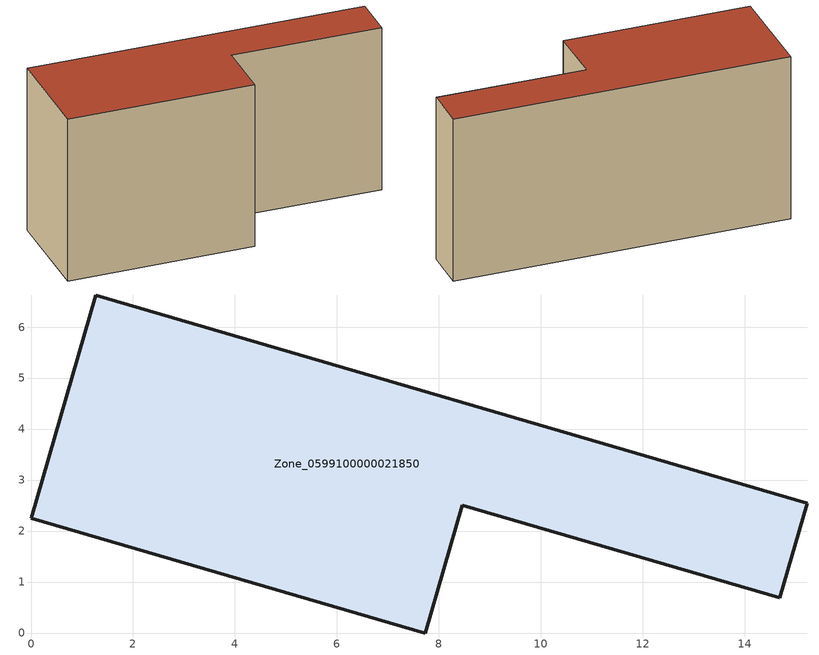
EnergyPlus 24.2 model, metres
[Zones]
Zone_0599100000021850
 floor ground (C_G): 0,2.25 1.27,6.63 15.23,2.55 14.69,0.69 8.46,2.51 7.73,0 z0
 wall outside (C_F): 1.27,6.63 0,2.25 7.73,0 8.46,2.51 14.69,0.69 15.23,2.55 1.27,6.63 z0:7.43
 roof outside (C_R): 15.23,2.55 1.27,6.63 0,2.25 7.73,0 8.46,2.51 14.69,0.69 z7.43
[BUILDING]
Pand.0599100000021850: North Axis=0; Terrain=City; Loads Convergence Tolerance Value=0.04; Temperature Convergence Tolerance Value=0.4; Solar Distribution=FullExterior; Maximum Number of Warmup Days=25; Minimum Number of Warmup Days=1
[Site:Location]
Rotterdam.The.Hague.AP_ZH_NLD Design_Conditions: Latitude=51.96; Longitude=4.45; Time Zone=1; Elevation=-4.5
[SITE:GROUNDTEMPERATURE:BUILDINGSURFACE]
18, 18, 18, 18, 18, 18, 18, 18, 18, 18, 18, 18
[MATERIAL] Thermal Absorptance=0.9; Solar Absorptance=0.7; Visible Absorptance=0.7
Name | Roughness | Thickness | Conductivity | Density | Specific Heat
G.TI.1946 | MediumSmooth | 0.15 | 1 | 540 | 1210
F.TI.1946 | Rough | 0.3 | 0.857143 | 1920 | 840
R.TI.1946 | MediumRough | 0.2 | 0.1 | 1500 | 1000
[CONSTRUCTION]
C_G: G.TI.1946
C_F: F.TI.1946
C_R: R.TI.1946
[ZONE]
Zone_0599100000021850: Type=1; Multiplier=1; Ceiling Height=Autocalculate; Volume=Autocalculate; Floor Area=autocalculate; Part of Total Floor Area=Yes
[ZONEINFILTRATION:DESIGNFLOWRATE]
Infil_Zone_0599100000021850: Zone or ZoneList or Space or SpaceList=Zone_0599100000021850; Schedule=AlwaysOn; Design Flow Rate Calculation Method=Flow/Area; Flow Rate per Floor Area=0.003; Constant Term Coefficient=1; Temperature Term Coefficient=0; Velocity Term Coefficient=0; Velocity Squared Term Coefficient=0
[HVACTEMPLATE:ZONE:IDEALLOADSAIRSYSTEM]
Zone_0599100000021850: Maximum Heating Supply Air Temperature=50; Minimum Cooling Supply Air Temperature=13; Maximum Heating Supply Air Humidity Ratio=0.0156; Minimum Cooling Supply Air Humidity Ratio=0.0077; Heating Limit=NoLimit; Cooling Limit=NoLimit; Dehumidification Control Type=ConstantSensibleHeatRatio; Cooling Sensible Heat Ratio=0.7; Dehumidification Setpoint=60; Humidification Control Type=None; Humidification Setpoint=30; Outdoor Air Method=None; Outdoor Air Flow Rate per Person=0.00944; Outdoor Air Flow Rate per Zone Floor Area=0; Outdoor Air Flow Rate per Zone=0; Demand Controlled Ventilation Type=None; Outdoor Air Economizer Type=NoEconomizer; Heat Recovery Type=None; Sensible Heat Recovery Effectiveness=0.7; Latent Heat Recovery Effectiveness=0.65
[ZONECONTROL:THERMOSTAT]
ThermostatControl_Zone_0599100000021850: Zone or ZoneList=Zone_0599100000021850; Control Type Schedule=DualSetpointControlType; Control 1=Thermostat_Zone_0599100000021850; Temperature Difference Between Cutout And Setpoint=0
[THERMOSTATSETPOINT:DUALSETPOINT]
Thermostat_Zone_0599100000021850: Heating Setpoint Temperature Schedule=HeatingSetpoint_Zone_0599100000021850; Cooling Setpoint Temperature Schedule=CoolingSetpoint_Zone_0599100000021850
[SCHEDULE:COMPACT]
HeatingSetpoint_Zone_0599100000021850: Through: 12/31, For: AllDays, Until: 24:00, 21
CoolingSetpoint_Zone_0599100000021850: Through: 12/31, For: AllDays, Until: 24:00, 24
DualSetpointControlType: Through: 12/31, For: AllDays, Until: 24:00, 4
AlwaysOn: Through: 12/31, For: AllDays, Until: 24:00, 1
